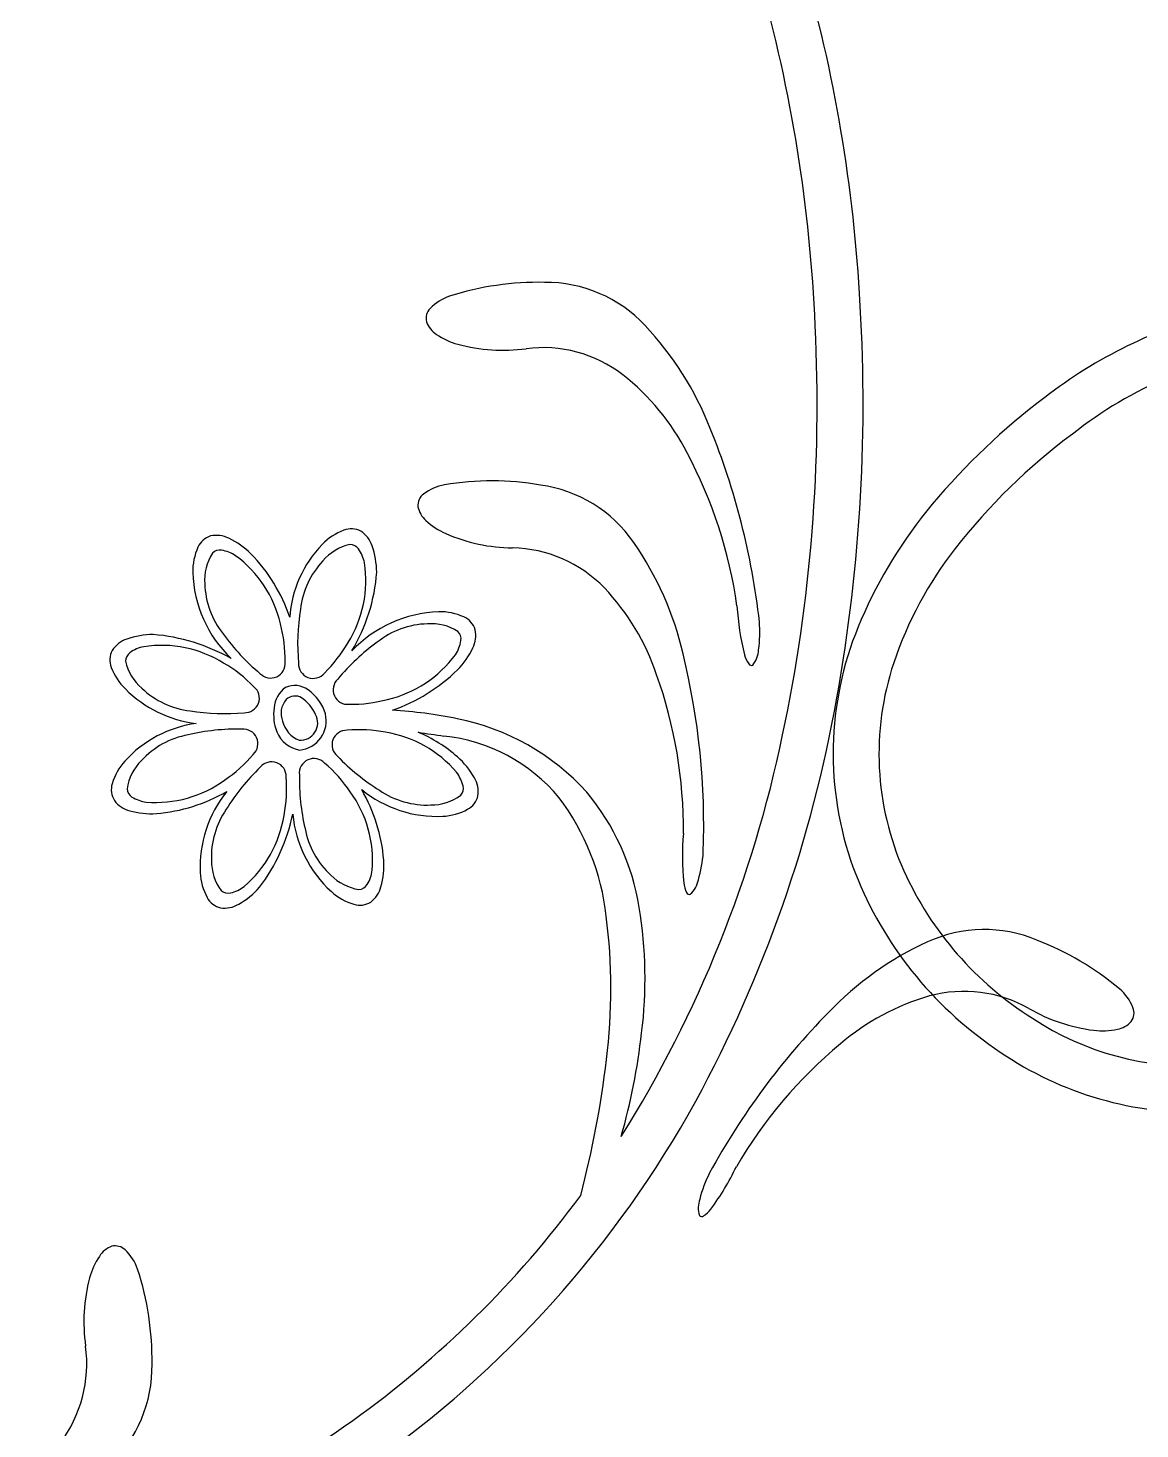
# Model space of a CAD drawing. Extents: x -4 to 4, y -4.07 to 4.07.
# Drawn here: x 1.031 to 1.59, y 2.359 to 3.063 of the extents above; entities that cross this region are included whole.
import ezdxf

# ---------------------------------------------------------------- set-up
doc = ezdxf.new("R2010")
doc.units = 0

msp = doc.modelspace()

# ---------------------------------------------------------------- linework, layer by layer
at = {"color": 7, "linetype": 'CONTINUOUS'}
for centre, radius, start, end in [((0.690519, 2.885174), 0.759459, 3.370303, 16.622466), ((0.690519, 2.885174), 0.759459, 3.370303, 16.622466), ((0.668537, 2.881785), 0.758547, 2.397776, 15.805028), ((0.668537, 2.881785), 0.758547, 2.397776, 15.805028), ((1.287339, 2.78915), 0.146257, 88.807892, 107.7875), ((1.287339, 2.78915), 0.146257, 88.807892, 107.7875), ((1.29104, 2.867118), 0.06826, 43.037835, 90.552016), ((1.29104, 2.867118), 0.06826, 43.037835, 90.552016), ((1.250551, 2.905069), 0.024643, 108.676054, 135.772152), ((1.250551, 2.905069), 0.024643, 108.676054, 135.772152), ((0.615268, 2.874578), 0.835226, 349.796749, 363.792497), ((0.615268, 2.874578), 0.835226, 349.796749, 363.792497), ((1.238024, 2.917253), 0.007169, 135.718163, 193.64392), ((1.238024, 2.917253), 0.007169, 135.718163, 193.64392), ((1.242484, 2.919495), 0.012084, 198.994189, 237.885674), ((1.242484, 2.919495), 0.012084, 198.994189, 237.885674), ((1.687297, 2.690407), 0.237026, 104.16381, 127.881731), ((1.256676, 2.939697), 0.036762, 235.888521, 254.417378), ((1.256676, 2.939697), 0.036762, 235.888521, 254.417378), ((1.223187, 2.80294), 0.161655, 21.441265, 43.250266), ((1.223187, 2.80294), 0.161655, 21.441265, 43.250266), ((0.627219, 2.873743), 0.80019, 348.045264, 362.849349), ((0.627219, 2.873743), 0.80019, 348.045264, 362.849349), ((1.269456, 2.987792), 0.086524, 254.820894, 277.74223), ((1.269456, 2.987792), 0.086524, 254.820894, 277.74223), ((1.289458, 2.836171), 0.066413, 52.683787, 97.219671), ((1.289458, 2.836171), 0.066413, 52.683787, 97.219671), ((1.683301, 2.69848), 0.205172, 97.089356, 128.450197), ((1.255806, 2.795177), 0.11943, 27.149805, 51.766143), ((1.255806, 2.795177), 0.11943, 27.149805, 51.766143), ((1.745378, 2.606276), 0.339143, 126.898865, 140.089125), ((1.035806, 2.724368), 0.364819, 6.36917, 22.169641), ((1.035806, 2.724368), 0.364819, 6.36917, 22.169641), ((1.740103, 2.611111), 0.309074, 126.624886, 141.950623), ((1.157974, 2.740697), 0.231375, 7.973227, 28.099528), ((1.157974, 2.740697), 0.231375, 7.973227, 28.099528), ((1.244539, 2.809429), 0.024643, 100.234259, 127.330356), ((1.244539, 2.809429), 0.024643, 100.234259, 127.330356), ((1.26391, 2.689367), 0.146254, 80.365266, 99.345329), ((1.26391, 2.689367), 0.146254, 80.365266, 99.345329), ((1.279017, 2.765943), 0.068262, 34.595715, 82.109677), ((1.279017, 2.765943), 0.068262, 34.595715, 82.109677), ((1.233937, 2.82332), 0.007169, 127.274698, 185.200025), ((1.233937, 2.82332), 0.007169, 127.274698, 185.200025), ((1.238678, 2.824883), 0.012084, 190.552195, 229.44368), ((1.238678, 2.824883), 0.012084, 190.552195, 229.44368), ((1.664822, 2.673372), 0.234304, 140.035592, 156.734968), ((1.255682, 2.842782), 0.036761, 227.445735, 245.97482), ((1.255682, 2.842782), 0.036761, 227.445735, 245.97482), ((1.125549, 2.794464), 0.01381, 63.18672, 102.339319), ((1.125549, 2.794464), 0.01381, 63.18672, 102.339319), ((1.200221, 2.782782), 0.030064, 110.808813, 135.768544), ((1.200221, 2.782782), 0.030064, 110.808813, 135.768544), ((1.193223, 2.801273), 0.010293, 62.019055, 110.962304), ((1.193223, 2.801273), 0.010293, 62.019055, 110.962304), ((1.1906, 2.798736), 0.01381, 18.186616, 57.338547), ((1.1906, 2.798736), 0.01381, 18.186616, 57.338547), ((1.275384, 2.888479), 0.086523, 246.378848, 269.300638), ((1.275384, 2.888479), 0.086523, 246.378848, 269.300638), ((1.143633, 2.789985), 0.030063, 155.807804, 180.767535), ((1.143633, 2.789985), 0.030063, 155.807804, 180.767535), ((1.12561, 2.798112), 0.010293, 107.018959, 155.961551), ((1.12561, 2.798112), 0.010293, 107.018959, 155.961551), ((1.114464, 2.770375), 0.040321, 45.362511, 64.569715), ((1.114464, 2.770375), 0.040321, 45.362511, 64.569715), ((1.220944, 2.762972), 0.058732, 136.023241, 175.96434), ((1.220944, 2.762972), 0.058732, 136.023241, 175.96434), ((1.165727, 2.78954), 0.040322, 0.364013, 19.570534), ((1.165727, 2.78954), 0.040322, 0.364013, 19.570534), ((1.27291, 2.735563), 0.066414, 44.241188, 88.776631), ((1.27291, 2.735563), 0.066414, 44.241188, 88.776631), ((1.202477, 2.712423), 0.161657, 12.998636, 34.807637), ((1.202477, 2.712423), 0.161657, 12.998636, 34.807637), ((1.648153, 2.683246), 0.192205, 141.99023, 161.512592), ((1.081999, 2.739884), 0.084844, 18.713929, 44.229962), ((1.081999, 2.739884), 0.084844, 18.713929, 44.229962), ((1.176514, 2.791831), 0.062982, 182.045848, 226.114235), ((1.176514, 2.791831), 0.062982, 182.045848, 226.114235), ((1.117855, 2.795843), 0.088401, 328.900947, 356.077947), ((1.117855, 2.795843), 0.088401, 328.900947, 356.077947), ((1.233604, 2.699955), 0.119431, 18.707518, 43.323856), ((1.233604, 2.699955), 0.119431, 18.707518, 43.323856), ((1.239534, 2.706609), 0.063349, 92.143625, 136.541374), ((1.239534, 2.706609), 0.063349, 92.143625, 136.541374), ((1.237567, 2.739853), 0.030064, 65.807847, 90.76803), ((1.237567, 2.739853), 0.030064, 65.807847, 90.76803), ((1.245694, 2.757875), 0.010293, 17.019178, 65.961333), ((1.245694, 2.757875), 0.010293, 17.019178, 65.961333), ((1.518752, 2.780659), 0.131875, 183.420601, 194.204182), ((1.518752, 2.780659), 0.131875, 183.420601, 194.204182), ((1.242045, 2.757937), 0.013811, 333.187845, 372.338662), ((1.242045, 2.757937), 0.013811, 333.187845, 372.338662), ((1.339333, 2.759552), 0.059276, 351.481919, 365.11733), ((1.339333, 2.759552), 0.059276, 351.481919, 365.11733), ((1.603097, 2.698565), 0.167652, 156.312524, 198.571034), ((1.084749, 2.743017), 0.013811, 108.18853, 147.33957), ((1.084749, 2.743017), 0.013811, 108.18853, 147.33957), ((1.093947, 2.718143), 0.040325, 90.366763, 109.572374), ((1.093947, 2.718143), 0.040325, 90.366763, 109.572374), ((1.08556, 2.662227), 0.096582, 60.680968, 85.171564), ((1.08556, 2.662227), 0.096582, 60.680968, 85.171564), ((1.082212, 2.745641), 0.010293, 152.020834, 200.964302), ((1.082212, 2.745641), 0.010293, 152.020834, 200.964302), ((1.217954, 2.76902), 0.040323, 315.366411, 334.572932), ((1.217954, 2.76902), 0.040323, 315.366411, 334.572932), ((1.005578, 2.66221), 0.364834, 357.927083, 373.727098), ((1.005578, 2.66221), 0.364834, 357.927083, 373.727098), ((1.404168, 2.751554), 0.013652, 193.789261, 215.146448), ((1.404168, 2.751554), 0.013652, 193.789261, 215.146448), ((1.385409, 2.751216), 0.012554, 319.782006, 357.972903), ((1.385409, 2.751216), 0.012554, 319.782006, 357.972903), ((1.100702, 2.752639), 0.030063, 200.809159, 225.76889), ((1.100702, 2.752639), 0.030063, 200.809159, 225.76889), ((1.183803, 2.805372), 0.090184, 289.553962, 314.175284), ((1.183803, 2.805372), 0.090184, 289.553962, 314.175284), ((1.128836, 2.66043), 0.231373, 359.530322, 379.65685), ((1.128836, 2.66043), 0.231373, 359.530322, 379.65685), ((1.394289, 2.744382), 0.001456, 208.144389, 299.056899), ((1.394289, 2.744382), 0.001456, 208.144389, 299.056899), ((1.603059, 2.698536), 0.14459, 161.592494, 203.994285), ((1.122463, 2.773693), 0.060335, 224.909269, 263.261956), ((1.122463, 2.773693), 0.060335, 224.909269, 263.261956), ((1.167975, 2.720911), 0.013431, 125.045993, 177.210636), ((1.167975, 2.720911), 0.013431, 125.045993, 177.210636), ((1.164799, 2.721506), 0.011347, 53.412624, 113.564162), ((1.164799, 2.721506), 0.011347, 53.412624, 113.564162), ((1.168089, 2.718928), 0.010126, 137.486523, 203.242356), ((1.168089, 2.718928), 0.010126, 137.486523, 203.242356), ((1.165083, 2.721155), 0.006417, 59.781354, 134.012258), ((1.165083, 2.721155), 0.006417, 59.781354, 134.012258), ((1.155937, 2.709219), 0.021419, 24.976276, 54.70376), ((1.155937, 2.709219), 0.021419, 24.976276, 54.70376), ((1.159872, 2.713017), 0.021129, 15.186572, 56.407027), ((1.159872, 2.713017), 0.021129, 15.186572, 56.407027), ((0.783809, 2.841629), 0.663519, 331.400525, 350.018861), ((0.783809, 2.841629), 0.663519, 331.400525, 350.018861), ((1.177204, 2.717842), 0.022948, 170.665886, 201.054743), ((1.177204, 2.717842), 0.022948, 170.665886, 201.054743), ((1.167635, 2.714096), 0.008771, 266.656242, 388.365923), ((1.167635, 2.714096), 0.008771, 266.656242, 388.365923), ((1.166041, 2.715019), 0.014653, 275.370822, 373.951557), ((1.166041, 2.715019), 0.014653, 275.370822, 373.951557), ((1.201193, 2.495138), 0.225614, 78.430039, 86.749168), ((1.201193, 2.495138), 0.225614, 78.430039, 86.749168), ((1.123274, 2.6553), 0.059005, 97.68512, 137.924023), ((1.123274, 2.6553), 0.059005, 97.68512, 137.924023), ((1.172417, 2.718363), 0.014058, 194.126475, 247.880517), ((1.172417, 2.718363), 0.014058, 194.126475, 247.880517), ((1.223148, 2.599076), 0.119386, 42.205711, 78.748248), ((1.223148, 2.599076), 0.119386, 42.205711, 78.748248), ((1.169881, 2.715513), 0.015284, 202.767816, 260.707108), ((1.169881, 2.715513), 0.015284, 202.767816, 260.707108), ((1.198258, 2.641803), 0.073369, 48.724156, 67.046713), ((1.198258, 2.641803), 0.073369, 48.724156, 67.046713), ((1.437211, 4.082556), 1.389209, 261.291372, 261.832014), ((1.437211, 4.082556), 1.389209, 261.291372, 261.832014), ((1.230585, 2.620546), 0.087385, 39.803265, 83.921996), ((1.230585, 2.620546), 0.087385, 39.803265, 83.921996), ((0.807047, 2.833263), 0.615881, 327.930406, 348.264098), ((0.807047, 2.833263), 0.615881, 327.930406, 348.264098), ((1.220017, 2.666674), 0.040324, 29.439843, 48.646364), ((1.220017, 2.666674), 0.040324, 29.439843, 48.646364), ((1.101905, 2.674818), 0.030065, 138.24211, 163.202067), ((1.101905, 2.674818), 0.030065, 138.24211, 163.202067), ((1.082969, 2.680505), 0.010294, 163.048336, 211.990709), ((1.082969, 2.680505), 0.010294, 163.048336, 211.990709), ((1.243273, 2.679418), 0.013811, 351.669385, 390.821538), ((1.243273, 2.679418), 0.013811, 351.669385, 390.821538), ((1.085316, 2.6833), 0.013811, 216.671011, 255.823164), ((1.085316, 2.6833), 0.013811, 216.671011, 255.823164), ((1.088352, 2.752882), 0.084656, 274.717517, 300.030943), ((1.088352, 2.752882), 0.084656, 274.717517, 300.030943), ((1.177601, 2.641606), 0.060338, 140.984241, 182.604562), ((1.177601, 2.641606), 0.060338, 140.984241, 182.604562), ((1.125231, 2.638157), 0.084648, 4.716576, 30.032492), ((1.125231, 2.638157), 0.084648, 4.716576, 30.032492), ((1.236499, 2.727402), 0.060336, 230.983605, 272.6057), ((1.236499, 2.727402), 0.060336, 230.983605, 272.6057), ((1.246909, 2.679734), 0.010293, 298.048144, 346.991393), ((1.246909, 2.679734), 0.010293, 298.048144, 346.991393), ((1.200856, 2.60347), 0.121299, 6.373883, 37.009498), ((1.200856, 2.60347), 0.121299, 6.373883, 37.009498), ((1.219608, 2.60245), 0.119841, 9.041676, 39.873116), ((1.219608, 2.60245), 0.119841, 9.041676, 39.873116), ((1.09275, 2.708754), 0.040322, 254.439687, 273.646891), ((1.09275, 2.708754), 0.040322, 254.439687, 273.646891), ((1.075126, 2.686284), 0.090516, 322.711684, 348.518992), ((1.075126, 2.686284), 0.090516, 322.711684, 348.518992), ((1.224299, 2.674075), 0.060748, 185.486061, 227.508873), ((1.224299, 2.674075), 0.060748, 185.486061, 227.508873), ((1.237542, 2.697145), 0.030065, 273.241666, 298.201397), ((1.237542, 2.697145), 0.030065, 273.241666, 298.201397), ((1.491568, 2.646991), 0.131873, 174.978456, 185.762266), ((1.491568, 2.646991), 0.131873, 174.978456, 185.762266), ((1.310998, 2.652452), 0.059275, 343.038357, 356.673996), ((1.310998, 2.652452), 0.059275, 343.038357, 356.673996), ((1.169349, 2.642553), 0.040325, 344.440275, 363.646568), ((1.169349, 2.642553), 0.040325, 344.440275, 363.646568), ((1.623807, 2.707993), 0.190301, 199.27618, 233.59646), ((1.625939, 2.709801), 0.170076, 204.327071, 237.932196), ((1.147343, 2.640565), 0.030066, 183.242807, 208.202085), ((1.147343, 2.640565), 0.030066, 183.242807, 208.202085), ((1.373954, 2.635023), 0.013652, 185.348117, 206.705077), ((1.373954, 2.635023), 0.013652, 185.348117, 206.705077), ((1.35535, 2.637442), 0.012553, 311.337174, 349.529185), ((1.35535, 2.637442), 0.012553, 311.337174, 349.529185), ((1.129931, 2.631197), 0.010294, 208.04891, 256.990626), ((1.129931, 2.631197), 0.010294, 208.04891, 256.990626), ((1.116872, 2.658087), 0.040321, 299.440192, 318.647624), ((1.116872, 2.658087), 0.040321, 299.440192, 318.647624), ((1.203289, 2.651709), 0.030066, 228.242142, 253.200741), ((1.203289, 2.651709), 0.030066, 228.242142, 253.200741), ((1.194807, 2.635119), 0.01381, 306.669645, 345.822466), ((1.194807, 2.635119), 0.01381, 306.669645, 345.822466), ((1.363129, 2.629379), 0.001456, 199.702762, 290.612738), ((1.363129, 2.629379), 0.001456, 199.702762, 290.612738), ((1.129615, 2.634832), 0.01381, 261.669413, 300.822234), ((1.129615, 2.634832), 0.01381, 261.669413, 300.822234), ((1.197601, 2.632772), 0.010293, 253.046228, 301.98882), ((1.197601, 2.632772), 0.010293, 253.046228, 301.98882), ((1.122097, 2.585491), 0.218811, 352.849198, 369.414523), ((1.122097, 2.585491), 0.218811, 352.849198, 369.414523), ((1.039471, 2.580589), 0.284268, 352.793892, 367.345995), ((1.039471, 2.580589), 0.284268, 352.793892, 367.345995), ((1.51142, 2.541991), 0.068261, 67.202324, 114.716066), ((1.51142, 2.541991), 0.068261, 67.202324, 114.716066), ((1.485327, 2.468427), 0.146257, 49.966242, 68.94585), ((1.485327, 2.468427), 0.146257, 49.966242, 68.94585), ((1.549927, 2.456902), 0.161657, 114.504179, 136.312953), ((1.549927, 2.456902), 0.161657, 114.504179, 136.312953), ((1.516794, 2.462068), 0.11943, 105.987741, 130.604305), ((1.516794, 2.462068), 0.11943, 105.987741, 130.604305), ((1.501167, 2.512749), 0.066413, 60.53444, 105.070324), ((1.501167, 2.512749), 0.066413, 60.53444, 105.070324), ((1.563262, 2.56179), 0.024644, 21.9823, 49.078172), ((1.563262, 2.56179), 0.024644, 21.9823, 49.078172), ((1.577082, 2.645512), 0.086523, 240.011744, 262.93308), ((1.577082, 2.645512), 0.086523, 240.011744, 262.93308), ((1.57947, 2.568325), 0.007169, 324.110609, 382.035506), ((1.57947, 2.568325), 0.007169, 324.110609, 382.035506), ((1.693618, 2.313236), 0.364826, 135.584459, 151.384702), ((1.693618, 2.313236), 0.364826, 135.584459, 151.384702), ((1.615683, 2.686754), 0.145143, 236.532558, 273.496089), ((1.576191, 2.572088), 0.012084, 279.867095, 318.758802), ((1.576191, 2.572088), 0.012084, 279.867095, 318.758802), ((1.00471, 2.597247), 0.336761, 344.325161, 353.350765), ((1.00471, 2.597247), 0.336761, 344.325161, 353.350765), ((1.570703, 2.596159), 0.036762, 263.337163, 281.866247), ((1.570703, 2.596159), 0.036762, 263.337163, 281.866247), ((1.586711, 2.374614), 0.231362, 129.654472, 149.78191), ((1.586711, 2.374614), 0.231362, 129.654472, 149.78191), ((1.617904, 2.693546), 0.175212, 232.346174, 268.644039), ((0.82954, 2.602573), 0.495319, 345.267578, 353.317074), ((0.82954, 2.602573), 0.495319, 345.267578, 353.317074), ((0.891657, 2.785609), 0.542019, 304.929435, 331.142625), ((0.891657, 2.785609), 0.542019, 304.929435, 331.142625), ((1.426001, 2.460715), 0.059279, 152.638028, 166.272753), ((1.426001, 2.460715), 0.059279, 152.638028, 166.272753), ((1.267929, 2.548175), 0.13187, 323.549301, 334.33311), ((1.267929, 2.548175), 0.13187, 323.549301, 334.33311), ((0.894703, 2.781653), 0.514141, 305.602817, 323.608122), ((0.894703, 2.781653), 0.514141, 305.602817, 323.608122), ((1.380196, 2.470444), 0.012554, 159.782849, 197.973746), ((1.380196, 2.470444), 0.012554, 159.782849, 197.973746), ((1.36939, 2.46748), 0.001456, 218.694444, 309.605784), ((1.36939, 2.46748), 0.001456, 218.694444, 309.605784), ((1.362962, 2.477859), 0.013652, 302.605816, 323.963231), ((1.362962, 2.477859), 0.013652, 302.605816, 323.963231), ((1.076956, 2.439707), 0.012084, 109.372991, 148.264253), ((1.076956, 2.439707), 0.012084, 109.372991, 148.264253), ((1.074684, 2.444152), 0.007169, 46.093161, 104.018488), ((1.074684, 2.444152), 0.007169, 46.093161, 104.018488), ((1.062583, 2.431545), 0.024643, 19.053426, 46.14975), ((1.062583, 2.431545), 0.024643, 19.053426, 46.14975), ((1.097251, 2.425647), 0.036763, 146.264696, 164.793554), ((1.097251, 2.425647), 0.036763, 146.264696, 164.793554), ((1.145427, 2.413184), 0.086523, 165.197446, 188.119009), ((1.145427, 2.413184), 0.086523, 165.197446, 188.119009), ((0.946908, 2.393995), 0.146257, 359.1846, 378.164435), ((0.946908, 2.393995), 0.146257, 359.1846, 378.164435), ((0.993941, 2.392185), 0.066413, 323.060502, 367.596607), ((0.993941, 2.392185), 0.066413, 323.060502, 367.596607), ((1.024897, 2.390808), 0.068262, 313.41458, 360.928542), ((1.024897, 2.390808), 0.068262, 313.41458, 360.928542), ((0.855297, 2.841781), 0.585977, 287.429308, 305.312979), ((0.855297, 2.841781), 0.585977, 287.429308, 305.312979)]:
    msp.add_arc(centre, radius, start, end, dxfattribs=at)
at = {"color": 2, "linetype": 'CONTINUOUS'}
for centre, radius, start, end in [((1.198129, 2.779069), 0.025189, 102.743383, 139.349587), ((1.198129, 2.779069), 0.025189, 102.743383, 139.349587), ((1.192598, 2.798318), 0.00532, 35.886421, 90.272031), ((1.192598, 2.798318), 0.00532, 35.886421, 90.272031), ((1.18175, 2.790712), 0.018568, 11.713217, 35.279214), ((1.18175, 2.790712), 0.018568, 11.713217, 35.279214), ((1.144779, 2.78588), 0.025189, 147.744034, 184.350015), ((1.144779, 2.78588), 0.025189, 147.744034, 184.350015), ((1.127257, 2.79558), 0.005319, 80.888316, 135.275009), ((1.127257, 2.79558), 0.005319, 80.888316, 135.275009), ((1.124964, 2.782532), 0.018567, 56.712528, 80.278979), ((1.124964, 2.782532), 0.018567, 56.712528, 80.278979), ((1.09997, 2.750357), 0.05927, 13.185242, 53.584103), ((1.09997, 2.750357), 0.05927, 13.185242, 53.584103), ((1.20985, 2.766363), 0.042407, 136.64062, 173.506574), ((1.20985, 2.766363), 0.042407, 136.64062, 173.506574), ((1.141323, 2.785636), 0.059272, 328.185533, 368.582839), ((1.141323, 2.785636), 0.059272, 328.185533, 368.582839), ((1.16205, 2.785181), 0.042404, 181.637938, 218.506572), ((1.16205, 2.785181), 0.042404, 181.637938, 218.506572), ((1.275586, 2.75377), 0.109263, 170.842723, 185.124546), ((1.275586, 2.75377), 0.109263, 170.842723, 185.124546), ((1.087661, 2.745389), 0.072415, 359.418738, 374.790791), ((1.087661, 2.745389), 0.072415, 359.418738, 374.790791), ((1.232765, 2.721434), 0.042406, 91.639765, 128.506389), ((1.232765, 2.721434), 0.042406, 91.639765, 128.506389), ((1.233463, 2.738705), 0.02519, 57.745797, 94.350884), ((1.233463, 2.738705), 0.02519, 57.745797, 94.350884), ((1.243163, 2.756229), 0.005319, 350.888424, 405.2749), ((1.243163, 2.756229), 0.005319, 350.888424, 405.2749), ((1.092773, 2.734168), 0.018567, 101.714008, 125.280232), ((1.092773, 2.734168), 0.018567, 101.714008, 125.280232), ((1.09785, 2.693745), 0.059268, 58.183841, 98.5847), ((1.09785, 2.693745), 0.059268, 58.183841, 98.5847), ((1.2174, 2.822733), 0.109215, 215.842699, 230.130458), ((1.2174, 2.822733), 0.109215, 215.842699, 230.130458), ((1.12912, 2.790818), 0.072402, 314.417272, 329.792291), ((1.12912, 2.790818), 0.072402, 314.417272, 329.792291), ((1.270328, 2.666065), 0.109239, 125.84188, 140.1269), ((1.270328, 2.666065), 0.109239, 125.84188, 140.1269), ((1.230116, 2.75852), 0.018566, 326.71407, 350.281655), ((1.230116, 2.75852), 0.018566, 326.71407, 350.281655), ((1.085167, 2.745015), 0.00532, 125.888924, 180.275833), ((1.085167, 2.745015), 0.00532, 125.888924, 180.275833), ((1.104418, 2.750547), 0.025191, 192.745507, 229.348584), ((1.104418, 2.750547), 0.025191, 192.745507, 229.348584), ((1.197937, 2.783519), 0.059274, 283.186378, 323.583684), ((1.197937, 2.783519), 0.059274, 283.186378, 323.583684), ((1.092656, 2.68152), 0.072423, 44.420253, 59.79071), ((1.092656, 2.68152), 0.072423, 44.420253, 59.79071), ((1.152759, 2.743926), 0.00735, 223.044939, 365.68769), ((1.152759, 2.743926), 0.00735, 223.044939, 365.68769), ((1.174105, 2.74376), 0.00735, 178.048076, 320.689011), ((1.174105, 2.74376), 0.00735, 178.048076, 320.689011), ((1.117123, 2.762268), 0.042407, 226.64062, 263.506574), ((1.117123, 2.762268), 0.042407, 226.64062, 263.506574), ((1.139725, 2.726523), 0.00735, 268.045143, 410.687894), ((1.139725, 2.726523), 0.00735, 268.045143, 410.687894), ((1.191508, 2.730726), 0.00735, 133.048257, 275.6901), ((1.191508, 2.730726), 0.00735, 133.048257, 275.6901), ((1.19297, 2.79584), 0.072431, 269.419792, 284.788195), ((1.19297, 2.79584), 0.072431, 269.419792, 284.788195), ((1.129712, 2.827977), 0.109236, 260.842345, 275.127364), ((1.129712, 2.827977), 0.109236, 260.842345, 275.127364), ((1.136109, 2.601701), 0.109229, 88.881576, 103.167966), ((1.136109, 2.601701), 0.109229, 88.881576, 103.167966), ((1.139005, 2.703598), 0.00735, 313.318932, 455.964104), ((1.139005, 2.703598), 0.00735, 313.318932, 455.964104), ((1.190956, 2.703027), 0.00735, 88.318569, 230.960563), ((1.190956, 2.703027), 0.00735, 88.318569, 230.960563), ((1.196971, 2.638222), 0.072385, 79.216745, 94.595187), ((1.196971, 2.638222), 0.072385, 79.216745, 94.595187), ((1.118958, 2.666361), 0.042407, 100.504768, 137.371615), ((1.118958, 2.666361), 0.042407, 100.504768, 137.371615), ((1.20106, 2.650808), 0.05928, 40.430106, 80.823413), ((1.20106, 2.650808), 0.05928, 40.430106, 80.823413), ((1.08888, 2.745221), 0.072454, 304.224429, 319.588268), ((1.08888, 2.745221), 0.072454, 304.224429, 319.588268), ((1.174507, 2.688808), 0.00735, 43.318541, 185.966739), ((1.174507, 2.688808), 0.00735, 43.318541, 185.966739), ((1.26507, 2.773051), 0.109251, 223.883434, 238.167083), ((1.26507, 2.773051), 0.109251, 223.883434, 238.167083), ((1.105461, 2.677164), 0.025189, 134.658974, 171.265401), ((1.105461, 2.677164), 0.025189, 134.658974, 171.265401), ((1.223238, 2.613045), 0.109238, 133.883335, 148.168354), ((1.223238, 2.613045), 0.109238, 133.883335, 148.168354), ((1.153224, 2.68715), 0.00735, 358.320227, 500.968424), ((1.153224, 2.68715), 0.00735, 358.320227, 500.968424), ((1.132911, 2.638709), 0.072417, 34.219183, 49.591008), ((1.132911, 2.638709), 0.072417, 34.219183, 49.591008), ((1.231414, 2.678001), 0.018567, 13.729805, 37.297843), ((1.231414, 2.678001), 0.018567, 13.729805, 37.297843), ((1.094938, 2.733375), 0.059275, 265.427438, 305.82341), ((1.094938, 2.733375), 0.059275, 265.427438, 305.82341), ((1.088379, 2.681138), 0.072424, 349.219948, 364.590404), ((1.088379, 2.681138), 0.072424, 349.219948, 364.590404), ((1.276417, 2.685914), 0.109241, 178.883005, 193.167796), ((1.276417, 2.685914), 0.109241, 178.883005, 193.167796), ((1.244269, 2.6812), 0.00532, 318.733975, 373.119802), ((1.244269, 2.6812), 0.00532, 318.733975, 373.119802), ((1.085873, 2.681336), 0.00532, 183.734532, 238.121441), ((1.085873, 2.681336), 0.00532, 183.734532, 238.121441), ((1.092701, 2.692688), 0.018567, 238.731163, 262.298748), ((1.092701, 2.692688), 0.018567, 238.731163, 262.298748), ((1.144736, 2.644742), 0.059269, 355.426067, 395.825816), ((1.144736, 2.644742), 0.059269, 355.426067, 395.825816), ((1.231462, 2.715181), 0.042405, 235.503418, 272.371605), ((1.231462, 2.715181), 0.042405, 235.503418, 272.371605), ((1.233366, 2.698003), 0.025191, 269.661038, 306.265455), ((1.233366, 2.698003), 0.025191, 269.661038, 306.265455), ((1.16538, 2.646643), 0.042408, 145.504535, 182.370489), ((1.16538, 2.646643), 0.042408, 145.504535, 182.370489), ((1.101012, 2.677043), 0.059271, 310.426457, 350.825095), ((1.101012, 2.677043), 0.059271, 310.426457, 350.825095), ((1.211744, 2.66876), 0.042406, 190.503984, 227.371277), ((1.211744, 2.66876), 0.042406, 190.503984, 227.371277), ((1.148198, 2.644739), 0.02519, 179.660563, 216.265203), ((1.148198, 2.644739), 0.02519, 179.660563, 216.265203), ((1.185418, 2.642504), 0.018567, 328.73052, 352.297878), ((1.185418, 2.642504), 0.018567, 328.73052, 352.297878), ((1.200942, 2.655266), 0.025191, 224.661552, 261.265746), ((1.200942, 2.655266), 0.025191, 224.661552, 261.265746), ((1.19677, 2.635676), 0.00532, 273.739381, 328.126291), ((1.19677, 2.635676), 0.00532, 273.739381, 328.126291), ((1.131397, 2.633837), 0.00532, 228.733325, 283.120451), ((1.131397, 2.633837), 0.00532, 228.733325, 283.120451), ((1.128196, 2.646694), 0.018568, 283.732531, 307.299208), ((1.128196, 2.646694), 0.018568, 283.732531, 307.299208)]:
    msp.add_arc(centre, radius, start, end, dxfattribs=at)

doc.saveas('drawing.dxf')
